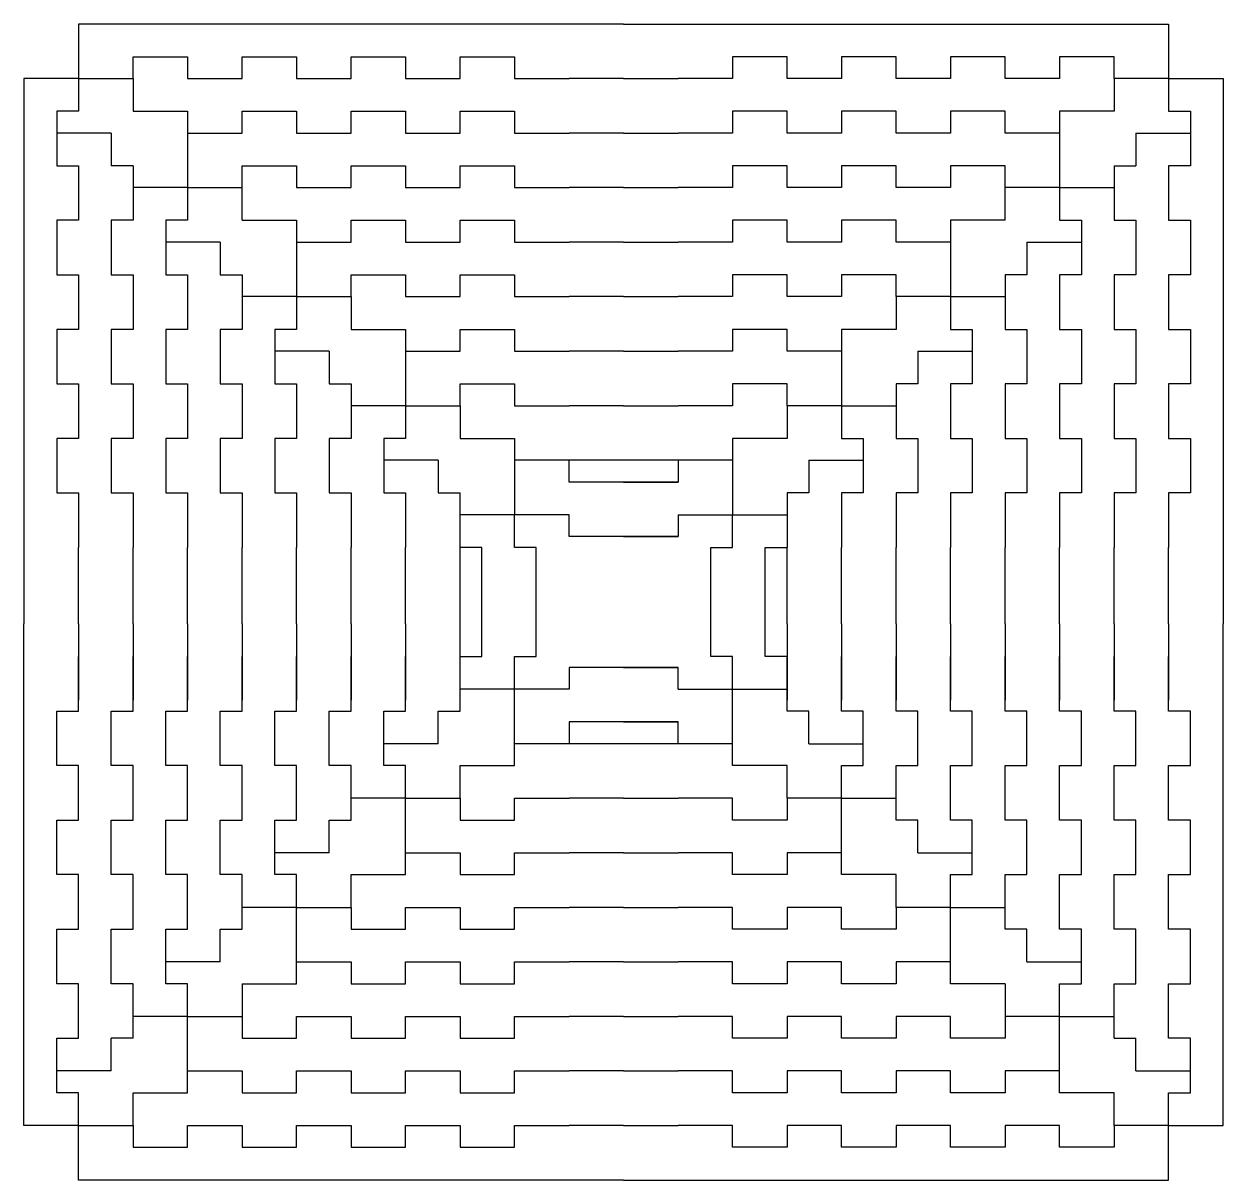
# Model space of a CAD drawing. Header units: millimetres. Extents: x -638 to 403, y -928 to 233.
# Drawn here: x -638.1 to -418.1, y -927.9 to -715.9 of the extents above; entities that cross this region are included whole.
import ezdxf

# ---------------------------------------------------------------- set-up
doc = ezdxf.new("R2010")
doc.units = ezdxf.units.MM

msp = doc.modelspace()

# ---------------------------------------------------------------- linework, layer by layer
for p, q in [((-628.06, -715.94), (-628.06, -725.94)), ((-528.06, -715.94), (-628.06, -715.94)), ((-528.06, -715.94), (-428.06, -715.94)), ((-428.06, -715.94), (-428.06, -725.94)), ((-618.06, -725.94), (-618.06, -721.94)), ((-608.06, -721.94), (-608.06, -725.94)), ((-598.06, -725.94), (-598.06, -721.94)), ((-588.06, -721.94), (-588.06, -725.94)), ((-578.06, -725.94), (-578.06, -721.94)), ((-568.06, -721.94), (-568.06, -725.94)), ((-558.06, -725.94), (-558.06, -721.94)), ((-548.06, -721.94), (-548.06, -725.94)), ((-508.06, -721.94), (-508.06, -725.94)), ((-498.06, -725.94), (-498.06, -721.94)), ((-488.06, -721.94), (-488.06, -725.94)), ((-478.06, -725.94), (-478.06, -721.94)), ((-468.06, -721.94), (-468.06, -725.94)), ((-458.06, -725.94), (-458.06, -721.94)), ((-448.06, -721.94), (-448.06, -725.94)), ((-438.06, -725.94), (-438.06, -721.94)), ((-628.06, -725.94), (-618.06, -725.94)), ((-618.06, -725.94), (-618.06, -731.94)), ((-608.06, -725.94), (-598.06, -725.94)), ((-588.06, -725.94), (-578.06, -725.94)), ((-568.06, -725.94), (-558.06, -725.94)), ((-548.06, -725.94), (-538.06, -725.94)), ((-528.06, -725.94), (-538.06, -725.94)), ((-528.06, -725.94), (-518.06, -725.94)), ((-508.06, -725.94), (-518.06, -725.94)), ((-488.06, -725.94), (-498.06, -725.94)), ((-468.06, -725.94), (-478.06, -725.94)), ((-448.06, -725.94), (-458.06, -725.94)), ((-438.06, -725.94), (-438.06, -731.94)), ((-428.06, -725.94), (-438.06, -725.94)), ((-608.06, -731.94), (-608.06, -735.94)), ((-598.06, -735.94), (-598.06, -731.94)), ((-588.06, -731.94), (-588.06, -735.94)), ((-578.06, -735.94), (-578.06, -731.94)), ((-568.06, -731.94), (-568.06, -735.94)), ((-558.06, -735.94), (-558.06, -731.94)), ((-548.06, -731.94), (-548.06, -735.94)), ((-508.06, -731.94), (-508.06, -735.94)), ((-498.06, -735.94), (-498.06, -731.94)), ((-488.06, -731.94), (-488.06, -735.94)), ((-478.06, -735.94), (-478.06, -731.94)), ((-468.06, -731.94), (-468.06, -735.94)), ((-458.06, -735.94), (-458.06, -731.94)), ((-448.06, -731.94), (-448.06, -735.94)), ((-608.06, -735.94), (-598.06, -735.94)), ((-608.06, -735.94), (-608.06, -745.94)), ((-588.06, -735.94), (-578.06, -735.94)), ((-568.06, -735.94), (-558.06, -735.94)), ((-548.06, -735.94), (-538.06, -735.94)), ((-528.06, -735.94), (-538.06, -735.94)), ((-528.06, -735.94), (-518.06, -735.94)), ((-508.06, -735.94), (-518.06, -735.94)), ((-488.06, -735.94), (-498.06, -735.94)), ((-468.06, -735.94), (-478.06, -735.94)), ((-448.06, -735.94), (-458.06, -735.94)), ((-448.06, -735.94), (-448.06, -745.94)), ((-598.06, -751.94), (-598.06, -741.94)), ((-588.06, -741.94), (-588.06, -745.94)), ((-578.06, -745.94), (-578.06, -741.94)), ((-568.06, -741.94), (-568.06, -745.94)), ((-558.06, -745.94), (-558.06, -741.94)), ((-548.06, -741.94), (-548.06, -745.94)), ((-508.06, -741.94), (-508.06, -745.94)), ((-498.06, -745.94), (-498.06, -741.94)), ((-488.06, -741.94), (-488.06, -745.94)), ((-478.06, -745.94), (-478.06, -741.94)), ((-468.06, -741.94), (-468.06, -745.94)), ((-458.06, -751.94), (-458.06, -741.94)), ((-608.06, -745.94), (-598.06, -745.94)), ((-588.06, -745.94), (-578.06, -745.94)), ((-568.06, -745.94), (-558.06, -745.94)), ((-548.06, -745.94), (-538.06, -745.94)), ((-528.06, -745.94), (-538.06, -745.94)), ((-528.06, -745.94), (-518.06, -745.94)), ((-508.06, -745.94), (-518.06, -745.94)), ((-488.06, -745.94), (-498.06, -745.94)), ((-468.06, -745.94), (-478.06, -745.94)), ((-448.06, -745.94), (-458.06, -745.94)), ((-588.06, -751.94), (-588.06, -755.94)), ((-578.06, -755.94), (-578.06, -751.94)), ((-568.06, -751.94), (-568.06, -755.94)), ((-558.06, -755.94), (-558.06, -751.94)), ((-548.06, -751.94), (-548.06, -755.94)), ((-508.06, -751.94), (-508.06, -755.94)), ((-498.06, -755.94), (-498.06, -751.94)), ((-488.06, -751.94), (-488.06, -755.94)), ((-478.06, -755.94), (-478.06, -751.94)), ((-468.06, -751.94), (-468.06, -755.94)), ((-588.06, -755.94), (-588.06, -765.94)), ((-588.06, -755.94), (-578.06, -755.94)), ((-568.06, -755.94), (-558.06, -755.94)), ((-548.06, -755.94), (-538.06, -755.94)), ((-528.06, -755.94), (-538.06, -755.94)), ((-528.06, -755.94), (-518.06, -755.94)), ((-508.06, -755.94), (-518.06, -755.94)), ((-488.06, -755.94), (-498.06, -755.94)), ((-468.06, -755.94), (-478.06, -755.94)), ((-468.06, -755.94), (-468.06, -765.94)), ((-588.06, -761.94), (-588.06, -765.94)), ((-578.06, -765.94), (-578.06, -761.94)), ((-568.06, -761.94), (-568.06, -765.94)), ((-558.06, -765.94), (-558.06, -761.94)), ((-548.06, -761.94), (-548.06, -765.94)), ((-508.06, -761.94), (-508.06, -765.94)), ((-498.06, -765.94), (-498.06, -761.94)), ((-488.06, -761.94), (-488.06, -765.94)), ((-478.06, -765.94), (-478.06, -761.94)), ((-468.06, -761.94), (-468.06, -765.94)), ((-588.06, -765.94), (-578.06, -765.94)), ((-578.06, -765.94), (-578.06, -771.94)), ((-568.06, -765.94), (-558.06, -765.94)), ((-548.06, -765.94), (-538.06, -765.94)), ((-528.06, -765.94), (-538.06, -765.94)), ((-528.06, -765.94), (-518.06, -765.94)), ((-508.06, -765.94), (-518.06, -765.94)), ((-488.06, -765.94), (-498.06, -765.94)), ((-478.06, -765.94), (-478.06, -771.94)), ((-468.06, -765.94), (-478.06, -765.94)), ((-568.06, -771.94), (-568.06, -775.94)), ((-558.06, -775.94), (-558.06, -771.94)), ((-548.06, -771.94), (-548.06, -775.94)), ((-508.06, -771.94), (-508.06, -775.94)), ((-498.06, -775.94), (-498.06, -771.94)), ((-488.06, -771.94), (-488.06, -775.94)), ((-568.06, -775.94), (-568.06, -785.94)), ((-568.06, -775.94), (-558.06, -775.94)), ((-548.06, -775.94), (-538.06, -775.94)), ((-528.06, -775.94), (-538.06, -775.94)), ((-528.06, -775.94), (-518.06, -775.94)), ((-508.06, -775.94), (-518.06, -775.94)), ((-488.06, -775.94), (-498.06, -775.94)), ((-488.06, -775.94), (-488.06, -785.94)), ((-568.06, -781.94), (-568.06, -785.94)), ((-558.06, -785.94), (-558.06, -781.94)), ((-548.06, -781.94), (-548.06, -785.94)), ((-508.06, -781.94), (-508.06, -785.94)), ((-498.06, -785.94), (-498.06, -781.94)), ((-488.06, -781.94), (-488.06, -785.94)), ((-568.06, -785.94), (-558.06, -785.94)), ((-558.06, -785.94), (-558.06, -791.94)), ((-548.06, -785.94), (-538.06, -785.94)), ((-528.06, -785.94), (-538.06, -785.94)), ((-528.06, -785.94), (-518.06, -785.94)), ((-508.06, -785.94), (-518.06, -785.94)), ((-498.06, -785.94), (-498.06, -791.94)), ((-488.06, -785.94), (-498.06, -785.94)), ((-548.06, -791.94), (-548.06, -795.94)), ((-508.06, -791.94), (-508.06, -795.94)), ((-548.06, -795.94), (-548.06, -805.94)), ((-508.06, -795.94), (-548.06, -795.94)), ((-508.06, -795.94), (-518.06, -795.94)), ((-508.06, -795.94), (-508.06, -805.94)), ((-528.06, -799.94), (-538.06, -799.94)), ((-528.06, -799.94), (-538.06, -799.94)), ((-528.06, -799.94), (-518.06, -799.94)), ((-528.06, -799.94), (-518.06, -799.94)), ((-538.06, -805.94), (-548.06, -805.94)), ((-518.06, -805.94), (-508.06, -805.94)), ((-528.06, -809.94), (-538.06, -809.94)), ((-528.06, -809.94), (-538.06, -809.94)), ((-528.06, -809.94), (-518.06, -809.94)), ((-528.06, -809.94), (-518.06, -809.94)), ((-528.06, -833.94), (-538.06, -833.94)), ((-528.06, -833.94), (-538.06, -833.94)), ((-528.06, -833.94), (-518.06, -833.94)), ((-528.06, -833.94), (-518.06, -833.94)), ((-538.06, -837.94), (-548.06, -837.94)), ((-548.06, -847.94), (-548.06, -837.94)), ((-518.06, -837.94), (-508.06, -837.94)), ((-508.06, -847.94), (-508.06, -837.94)), ((-528.06, -843.94), (-538.06, -843.94)), ((-528.06, -843.94), (-538.06, -843.94)), ((-528.06, -843.94), (-518.06, -843.94)), ((-528.06, -843.94), (-518.06, -843.94)), ((-548.06, -851.94), (-548.06, -847.94)), ((-508.06, -847.94), (-548.06, -847.94)), ((-508.06, -847.94), (-518.06, -847.94)), ((-508.06, -851.94), (-508.06, -847.94)), ((-558.06, -857.94), (-558.06, -851.94)), ((-498.06, -857.94), (-498.06, -851.94)), ((-568.06, -867.94), (-568.06, -857.94)), ((-568.06, -861.94), (-568.06, -857.94)), ((-568.06, -857.94), (-558.06, -857.94)), ((-558.06, -857.94), (-558.06, -861.94)), ((-548.06, -861.94), (-548.06, -857.94)), ((-548.06, -857.94), (-538.06, -857.94)), ((-528.06, -857.94), (-538.06, -857.94)), ((-528.06, -857.94), (-518.06, -857.94)), ((-508.06, -857.94), (-518.06, -857.94)), ((-508.06, -861.94), (-508.06, -857.94)), ((-498.06, -857.94), (-498.06, -861.94)), ((-488.06, -857.94), (-498.06, -857.94)), ((-488.06, -867.94), (-488.06, -857.94)), ((-488.06, -861.94), (-488.06, -857.94)), ((-568.06, -871.94), (-568.06, -867.94)), ((-568.06, -867.94), (-558.06, -867.94)), ((-558.06, -867.94), (-558.06, -871.94)), ((-548.06, -871.94), (-548.06, -867.94)), ((-548.06, -867.94), (-538.06, -867.94)), ((-528.06, -867.94), (-538.06, -867.94)), ((-528.06, -867.94), (-518.06, -867.94)), ((-508.06, -867.94), (-518.06, -867.94)), ((-508.06, -871.94), (-508.06, -867.94)), ((-498.06, -867.94), (-498.06, -871.94)), ((-488.06, -867.94), (-498.06, -867.94)), ((-488.06, -871.94), (-488.06, -867.94)), ((-578.06, -877.94), (-578.06, -871.94)), ((-478.06, -877.94), (-478.06, -871.94)), ((-588.06, -887.94), (-588.06, -877.94)), ((-588.06, -881.94), (-588.06, -877.94)), ((-588.06, -877.94), (-578.06, -877.94)), ((-578.06, -877.94), (-578.06, -881.94)), ((-568.06, -881.94), (-568.06, -877.94)), ((-568.06, -877.94), (-558.06, -877.94)), ((-558.06, -877.94), (-558.06, -881.94)), ((-548.06, -881.94), (-548.06, -877.94)), ((-548.06, -877.94), (-538.06, -877.94)), ((-528.06, -877.94), (-538.06, -877.94)), ((-528.06, -877.94), (-518.06, -877.94)), ((-508.06, -877.94), (-518.06, -877.94)), ((-508.06, -881.94), (-508.06, -877.94)), ((-498.06, -877.94), (-498.06, -881.94)), ((-488.06, -877.94), (-498.06, -877.94)), ((-488.06, -881.94), (-488.06, -877.94)), ((-478.06, -877.94), (-478.06, -881.94)), ((-468.06, -877.94), (-478.06, -877.94)), ((-468.06, -887.94), (-468.06, -877.94)), ((-468.06, -881.94), (-468.06, -877.94)), ((-588.06, -891.94), (-588.06, -887.94)), ((-588.06, -887.94), (-578.06, -887.94)), ((-578.06, -887.94), (-578.06, -891.94)), ((-568.06, -891.94), (-568.06, -887.94)), ((-568.06, -887.94), (-558.06, -887.94)), ((-558.06, -887.94), (-558.06, -891.94)), ((-548.06, -891.94), (-548.06, -887.94)), ((-548.06, -887.94), (-538.06, -887.94)), ((-528.06, -887.94), (-538.06, -887.94)), ((-528.06, -887.94), (-518.06, -887.94)), ((-508.06, -887.94), (-518.06, -887.94)), ((-508.06, -891.94), (-508.06, -887.94)), ((-498.06, -887.94), (-498.06, -891.94)), ((-488.06, -887.94), (-498.06, -887.94)), ((-488.06, -891.94), (-488.06, -887.94)), ((-478.06, -887.94), (-478.06, -891.94)), ((-468.06, -887.94), (-478.06, -887.94)), ((-468.06, -891.94), (-468.06, -887.94)), ((-598.06, -891.94), (-598.06, -901.94)), ((-458.06, -891.94), (-458.06, -901.94)), ((-608.06, -907.94), (-608.06, -897.94)), ((-608.06, -897.94), (-598.06, -897.94)), ((-588.06, -901.94), (-588.06, -897.94)), ((-588.06, -897.94), (-578.06, -897.94)), ((-578.06, -897.94), (-578.06, -901.94)), ((-568.06, -901.94), (-568.06, -897.94)), ((-568.06, -897.94), (-558.06, -897.94)), ((-558.06, -897.94), (-558.06, -901.94)), ((-548.06, -901.94), (-548.06, -897.94)), ((-548.06, -897.94), (-538.06, -897.94)), ((-528.06, -897.94), (-538.06, -897.94)), ((-528.06, -897.94), (-518.06, -897.94)), ((-508.06, -897.94), (-518.06, -897.94)), ((-508.06, -901.94), (-508.06, -897.94)), ((-498.06, -897.94), (-498.06, -901.94)), ((-488.06, -897.94), (-498.06, -897.94)), ((-488.06, -901.94), (-488.06, -897.94)), ((-478.06, -897.94), (-478.06, -901.94)), ((-468.06, -897.94), (-478.06, -897.94)), ((-468.06, -901.94), (-468.06, -897.94)), ((-448.06, -897.94), (-458.06, -897.94)), ((-448.06, -907.94), (-448.06, -897.94)), ((-608.06, -907.94), (-598.06, -907.94)), ((-608.06, -911.94), (-608.06, -907.94)), ((-598.06, -907.94), (-598.06, -911.94)), ((-588.06, -907.94), (-578.06, -907.94)), ((-588.06, -911.94), (-588.06, -907.94)), ((-578.06, -907.94), (-578.06, -911.94)), ((-568.06, -907.94), (-558.06, -907.94)), ((-568.06, -911.94), (-568.06, -907.94)), ((-558.06, -907.94), (-558.06, -911.94)), ((-548.06, -907.94), (-538.06, -907.94)), ((-548.06, -911.94), (-548.06, -907.94)), ((-528.06, -907.94), (-538.06, -907.94)), ((-528.06, -907.94), (-518.06, -907.94)), ((-508.06, -907.94), (-518.06, -907.94)), ((-508.06, -911.94), (-508.06, -907.94)), ((-488.06, -907.94), (-498.06, -907.94)), ((-498.06, -907.94), (-498.06, -911.94)), ((-488.06, -911.94), (-488.06, -907.94)), ((-468.06, -907.94), (-478.06, -907.94)), ((-478.06, -907.94), (-478.06, -911.94)), ((-468.06, -911.94), (-468.06, -907.94)), ((-448.06, -907.94), (-458.06, -907.94)), ((-458.06, -907.94), (-458.06, -911.94)), ((-448.06, -911.94), (-448.06, -907.94)), ((-618.06, -917.94), (-618.06, -911.94)), ((-438.06, -917.94), (-438.06, -911.94)), ((-628.06, -927.94), (-628.06, -917.94)), ((-628.06, -917.94), (-618.06, -917.94)), ((-618.06, -917.94), (-618.06, -921.94)), ((-608.06, -917.94), (-598.06, -917.94)), ((-608.06, -921.94), (-608.06, -917.94)), ((-598.06, -917.94), (-598.06, -921.94)), ((-588.06, -917.94), (-578.06, -917.94)), ((-588.06, -921.94), (-588.06, -917.94)), ((-578.06, -917.94), (-578.06, -921.94)), ((-568.06, -917.94), (-558.06, -917.94)), ((-568.06, -921.94), (-568.06, -917.94)), ((-558.06, -917.94), (-558.06, -921.94)), ((-548.06, -917.94), (-538.06, -917.94)), ((-548.06, -921.94), (-548.06, -917.94)), ((-528.06, -917.94), (-538.06, -917.94)), ((-528.06, -917.94), (-518.06, -917.94)), ((-508.06, -917.94), (-518.06, -917.94)), ((-508.06, -921.94), (-508.06, -917.94)), ((-488.06, -917.94), (-498.06, -917.94)), ((-498.06, -917.94), (-498.06, -921.94)), ((-488.06, -921.94), (-488.06, -917.94)), ((-468.06, -917.94), (-478.06, -917.94)), ((-478.06, -917.94), (-478.06, -921.94)), ((-468.06, -921.94), (-468.06, -917.94)), ((-448.06, -917.94), (-458.06, -917.94)), ((-458.06, -917.94), (-458.06, -921.94)), ((-448.06, -921.94), (-448.06, -917.94)), ((-428.06, -917.94), (-438.06, -917.94)), ((-438.06, -917.94), (-438.06, -921.94)), ((-428.06, -927.94), (-428.06, -917.94)), ((-528.06, -927.94), (-628.06, -927.94)), ((-528.06, -927.94), (-428.06, -927.94))]:
    msp.add_line(p, q)
at = {"color": 3}
for p, q in [((-628.06, -725.94), (-638.06, -725.94)), ((-638.06, -725.94), (-638.06, -825.94)), ((-628.06, -725.94), (-628.06, -731.94)), ((-428.06, -725.94), (-418.06, -725.94)), ((-428.06, -725.94), (-428.06, -731.94)), ((-418.06, -725.94), (-418.06, -825.94)), ((-628.06, -731.94), (-632.06, -731.94)), ((-428.06, -731.94), (-424.06, -731.94)), ((-622.06, -735.94), (-632.06, -735.94)), ((-622.06, -735.94), (-622.06, -741.94)), ((-434.06, -735.94), (-424.06, -735.94)), ((-434.06, -735.94), (-434.06, -741.94)), ((-632.06, -741.94), (-628.06, -741.94)), ((-628.06, -741.94), (-628.06, -751.94)), ((-618.06, -741.94), (-622.06, -741.94)), ((-438.06, -741.94), (-434.06, -741.94)), ((-428.06, -741.94), (-428.06, -751.94)), ((-424.06, -741.94), (-428.06, -741.94)), ((-608.06, -745.94), (-618.06, -745.94)), ((-448.06, -745.94), (-438.06, -745.94)), ((-628.06, -751.94), (-632.06, -751.94)), ((-618.06, -751.94), (-622.06, -751.94)), ((-608.06, -751.94), (-612.06, -751.94)), ((-448.06, -751.94), (-444.06, -751.94)), ((-438.06, -751.94), (-434.06, -751.94)), ((-428.06, -751.94), (-424.06, -751.94)), ((-602.06, -755.94), (-612.06, -755.94)), ((-454.06, -755.94), (-444.06, -755.94)), ((-632.06, -761.94), (-628.06, -761.94)), ((-628.06, -761.94), (-628.06, -771.94)), ((-622.06, -761.94), (-618.06, -761.94)), ((-612.06, -761.94), (-608.06, -761.94)), ((-602.06, -761.94), (-598.06, -761.94)), ((-454.06, -761.94), (-458.06, -761.94)), ((-444.06, -761.94), (-448.06, -761.94)), ((-434.06, -761.94), (-438.06, -761.94)), ((-428.06, -761.94), (-428.06, -771.94)), ((-424.06, -761.94), (-428.06, -761.94)), ((-588.06, -765.94), (-598.06, -765.94)), ((-468.06, -765.94), (-458.06, -765.94)), ((-628.06, -771.94), (-632.06, -771.94)), ((-618.06, -771.94), (-622.06, -771.94)), ((-608.06, -771.94), (-612.06, -771.94)), ((-598.06, -771.94), (-602.06, -771.94)), ((-588.06, -771.94), (-592.06, -771.94)), ((-468.06, -771.94), (-464.06, -771.94)), ((-458.06, -771.94), (-454.06, -771.94)), ((-448.06, -771.94), (-444.06, -771.94)), ((-438.06, -771.94), (-434.06, -771.94)), ((-428.06, -771.94), (-424.06, -771.94)), ((-582.06, -775.94), (-592.06, -775.94)), ((-474.06, -775.94), (-464.06, -775.94)), ((-632.06, -781.94), (-628.06, -781.94)), ((-628.06, -781.94), (-628.06, -791.94)), ((-622.06, -781.94), (-618.06, -781.94)), ((-612.06, -781.94), (-608.06, -781.94)), ((-602.06, -781.94), (-598.06, -781.94)), ((-592.06, -781.94), (-588.06, -781.94)), ((-582.06, -781.94), (-578.06, -781.94)), ((-474.06, -781.94), (-478.06, -781.94)), ((-464.06, -781.94), (-468.06, -781.94)), ((-454.06, -781.94), (-458.06, -781.94)), ((-444.06, -781.94), (-448.06, -781.94)), ((-434.06, -781.94), (-438.06, -781.94)), ((-428.06, -781.94), (-428.06, -791.94)), ((-424.06, -781.94), (-428.06, -781.94)), ((-568.06, -785.94), (-578.06, -785.94)), ((-488.06, -785.94), (-478.06, -785.94)), ((-628.06, -791.94), (-632.06, -791.94)), ((-618.06, -791.94), (-622.06, -791.94)), ((-608.06, -791.94), (-612.06, -791.94)), ((-598.06, -791.94), (-602.06, -791.94)), ((-588.06, -791.94), (-592.06, -791.94)), ((-578.06, -791.94), (-582.06, -791.94)), ((-568.06, -791.94), (-572.06, -791.94)), ((-488.06, -791.94), (-484.06, -791.94)), ((-478.06, -791.94), (-474.06, -791.94)), ((-468.06, -791.94), (-464.06, -791.94)), ((-458.06, -791.94), (-454.06, -791.94)), ((-448.06, -791.94), (-444.06, -791.94)), ((-438.06, -791.94), (-434.06, -791.94)), ((-428.06, -791.94), (-424.06, -791.94)), ((-562.06, -795.94), (-572.06, -795.94)), ((-494.06, -795.94), (-484.06, -795.94)), ((-632.06, -801.94), (-628.06, -801.94)), ((-628.06, -801.94), (-628.06, -811.94)), ((-622.06, -801.94), (-618.06, -801.94)), ((-612.06, -801.94), (-608.06, -801.94)), ((-602.06, -801.94), (-598.06, -801.94)), ((-592.06, -801.94), (-588.06, -801.94)), ((-582.06, -801.94), (-578.06, -801.94)), ((-572.06, -801.94), (-568.06, -801.94)), ((-562.06, -801.94), (-558.06, -801.94)), ((-494.06, -801.94), (-498.06, -801.94)), ((-484.06, -801.94), (-488.06, -801.94)), ((-474.06, -801.94), (-478.06, -801.94)), ((-464.06, -801.94), (-468.06, -801.94)), ((-454.06, -801.94), (-458.06, -801.94)), ((-444.06, -801.94), (-448.06, -801.94)), ((-434.06, -801.94), (-438.06, -801.94)), ((-428.06, -801.94), (-428.06, -811.94)), ((-424.06, -801.94), (-428.06, -801.94)), ((-548.06, -805.94), (-558.06, -805.94)), ((-548.06, -811.94), (-548.06, -805.94)), ((-508.06, -811.94), (-508.06, -805.94)), ((-508.06, -805.94), (-498.06, -805.94)), ((-628.06, -825.94), (-628.06, -811.94)), ((-544.06, -811.94), (-548.06, -811.94)), ((-544.06, -831.94), (-544.06, -811.94)), ((-512.06, -831.94), (-512.06, -811.94)), ((-512.06, -811.94), (-508.06, -811.94)), ((-428.06, -825.94), (-428.06, -811.94)), ((-638.06, -917.94), (-638.06, -825.94)), ((-628.06, -825.94), (-628.06, -839.94)), ((-428.06, -825.94), (-428.06, -839.94)), ((-418.06, -917.94), (-418.06, -825.94)), ((-628.06, -841.94), (-628.06, -831.94)), ((-548.06, -837.94), (-548.06, -831.94)), ((-548.06, -831.94), (-544.06, -831.94)), ((-508.06, -831.94), (-512.06, -831.94)), ((-508.06, -837.94), (-508.06, -831.94)), ((-428.06, -841.94), (-428.06, -831.94)), ((-548.06, -837.94), (-558.06, -837.94)), ((-508.06, -837.94), (-498.06, -837.94)), ((-632.06, -841.94), (-628.06, -841.94)), ((-622.06, -841.94), (-618.06, -841.94)), ((-612.06, -841.94), (-608.06, -841.94)), ((-602.06, -841.94), (-598.06, -841.94)), ((-592.06, -841.94), (-588.06, -841.94)), ((-582.06, -841.94), (-578.06, -841.94)), ((-572.06, -841.94), (-568.06, -841.94)), ((-562.06, -841.94), (-558.06, -841.94)), ((-494.06, -841.94), (-498.06, -841.94)), ((-484.06, -841.94), (-488.06, -841.94)), ((-474.06, -841.94), (-478.06, -841.94)), ((-464.06, -841.94), (-468.06, -841.94)), ((-454.06, -841.94), (-458.06, -841.94)), ((-444.06, -841.94), (-448.06, -841.94)), ((-434.06, -841.94), (-438.06, -841.94)), ((-424.06, -841.94), (-428.06, -841.94)), ((-562.06, -847.94), (-572.06, -847.94)), ((-494.06, -847.94), (-484.06, -847.94)), ((-628.06, -851.94), (-632.06, -851.94)), ((-628.06, -861.94), (-628.06, -851.94)), ((-618.06, -851.94), (-622.06, -851.94)), ((-608.06, -851.94), (-612.06, -851.94)), ((-598.06, -851.94), (-602.06, -851.94)), ((-588.06, -851.94), (-592.06, -851.94)), ((-578.06, -851.94), (-582.06, -851.94)), ((-568.06, -851.94), (-572.06, -851.94)), ((-488.06, -851.94), (-484.06, -851.94)), ((-478.06, -851.94), (-474.06, -851.94)), ((-468.06, -851.94), (-464.06, -851.94)), ((-458.06, -851.94), (-454.06, -851.94)), ((-448.06, -851.94), (-444.06, -851.94)), ((-438.06, -851.94), (-434.06, -851.94)), ((-428.06, -861.94), (-428.06, -851.94)), ((-428.06, -851.94), (-424.06, -851.94)), ((-568.06, -857.94), (-578.06, -857.94)), ((-488.06, -857.94), (-478.06, -857.94)), ((-632.06, -861.94), (-628.06, -861.94)), ((-622.06, -861.94), (-618.06, -861.94)), ((-612.06, -861.94), (-608.06, -861.94)), ((-602.06, -861.94), (-598.06, -861.94)), ((-592.06, -861.94), (-588.06, -861.94)), ((-582.06, -861.94), (-578.06, -861.94)), ((-474.06, -861.94), (-478.06, -861.94)), ((-464.06, -861.94), (-468.06, -861.94)), ((-454.06, -861.94), (-458.06, -861.94)), ((-444.06, -861.94), (-448.06, -861.94)), ((-434.06, -861.94), (-438.06, -861.94)), ((-424.06, -861.94), (-428.06, -861.94)), ((-582.06, -867.94), (-592.06, -867.94)), ((-474.06, -867.94), (-464.06, -867.94)), ((-628.06, -871.94), (-632.06, -871.94)), ((-628.06, -881.94), (-628.06, -871.94)), ((-618.06, -871.94), (-622.06, -871.94)), ((-608.06, -871.94), (-612.06, -871.94)), ((-598.06, -871.94), (-602.06, -871.94)), ((-588.06, -871.94), (-592.06, -871.94)), ((-468.06, -871.94), (-464.06, -871.94)), ((-458.06, -871.94), (-454.06, -871.94)), ((-448.06, -871.94), (-444.06, -871.94)), ((-438.06, -871.94), (-434.06, -871.94)), ((-428.06, -881.94), (-428.06, -871.94)), ((-428.06, -871.94), (-424.06, -871.94)), ((-588.06, -877.94), (-598.06, -877.94)), ((-468.06, -877.94), (-458.06, -877.94)), ((-632.06, -881.94), (-628.06, -881.94)), ((-622.06, -881.94), (-618.06, -881.94)), ((-612.06, -881.94), (-608.06, -881.94)), ((-602.06, -881.94), (-598.06, -881.94)), ((-454.06, -881.94), (-458.06, -881.94)), ((-444.06, -881.94), (-448.06, -881.94)), ((-434.06, -881.94), (-438.06, -881.94)), ((-424.06, -881.94), (-428.06, -881.94)), ((-602.06, -887.94), (-612.06, -887.94)), ((-454.06, -887.94), (-444.06, -887.94)), ((-628.06, -891.94), (-632.06, -891.94)), ((-628.06, -901.94), (-628.06, -891.94)), ((-618.06, -891.94), (-622.06, -891.94)), ((-608.06, -891.94), (-612.06, -891.94)), ((-448.06, -891.94), (-444.06, -891.94)), ((-438.06, -891.94), (-434.06, -891.94)), ((-428.06, -901.94), (-428.06, -891.94)), ((-428.06, -891.94), (-424.06, -891.94)), ((-608.06, -897.94), (-618.06, -897.94)), ((-448.06, -897.94), (-438.06, -897.94)), ((-632.06, -901.94), (-628.06, -901.94)), ((-618.06, -901.94), (-622.06, -901.94)), ((-622.06, -907.94), (-622.06, -901.94)), ((-438.06, -901.94), (-434.06, -901.94)), ((-434.06, -907.94), (-434.06, -901.94)), ((-424.06, -901.94), (-428.06, -901.94)), ((-622.06, -907.94), (-632.06, -907.94)), ((-434.06, -907.94), (-424.06, -907.94)), ((-628.06, -911.94), (-632.06, -911.94)), ((-628.06, -917.94), (-628.06, -911.94)), ((-428.06, -917.94), (-428.06, -911.94)), ((-428.06, -911.94), (-424.06, -911.94)), ((-628.06, -917.94), (-638.06, -917.94)), ((-428.06, -917.94), (-418.06, -917.94))]:
    msp.add_line(p, q, dxfattribs=at)
for points in [[(-618.06, -721.94), (-608.06, -721.94)], [(-598.06, -721.94), (-588.06, -721.94)], [(-578.06, -721.94), (-568.06, -721.94)], [(-558.06, -721.94), (-548.06, -721.94)], [(-498.06, -721.94), (-508.06, -721.94)], [(-478.06, -721.94), (-488.06, -721.94)], [(-458.06, -721.94), (-468.06, -721.94)], [(-438.06, -721.94), (-448.06, -721.94)], [(-618.06, -731.94), (-608.06, -731.94)], [(-598.06, -731.94), (-588.06, -731.94)], [(-578.06, -731.94), (-568.06, -731.94)], [(-558.06, -731.94), (-548.06, -731.94)], [(-498.06, -731.94), (-508.06, -731.94)], [(-478.06, -731.94), (-488.06, -731.94)], [(-458.06, -731.94), (-468.06, -731.94)], [(-438.06, -731.94), (-448.06, -731.94)], [(-598.06, -741.94), (-588.06, -741.94)], [(-578.06, -741.94), (-568.06, -741.94)], [(-558.06, -741.94), (-548.06, -741.94)], [(-498.06, -741.94), (-508.06, -741.94)], [(-478.06, -741.94), (-488.06, -741.94)], [(-458.06, -741.94), (-468.06, -741.94)], [(-598.06, -751.94), (-588.06, -751.94)], [(-578.06, -751.94), (-568.06, -751.94)], [(-558.06, -751.94), (-548.06, -751.94)], [(-498.06, -751.94), (-508.06, -751.94)], [(-478.06, -751.94), (-488.06, -751.94)], [(-458.06, -751.94), (-468.06, -751.94)], [(-578.06, -761.94), (-568.06, -761.94)], [(-558.06, -761.94), (-548.06, -761.94)], [(-498.06, -761.94), (-508.06, -761.94)], [(-478.06, -761.94), (-488.06, -761.94)], [(-578.06, -771.94), (-568.06, -771.94)], [(-558.06, -771.94), (-548.06, -771.94)], [(-498.06, -771.94), (-508.06, -771.94)], [(-478.06, -771.94), (-488.06, -771.94)], [(-558.06, -781.94), (-548.06, -781.94)], [(-498.06, -781.94), (-508.06, -781.94)], [(-558.06, -791.94), (-548.06, -791.94)], [(-498.06, -791.94), (-508.06, -791.94)], [(-558.06, -851.94), (-548.06, -851.94)], [(-498.06, -851.94), (-508.06, -851.94)], [(-558.06, -861.94), (-548.06, -861.94)], [(-498.06, -861.94), (-508.06, -861.94)], [(-578.06, -871.94), (-568.06, -871.94)], [(-558.06, -871.94), (-548.06, -871.94)], [(-498.06, -871.94), (-508.06, -871.94)], [(-478.06, -871.94), (-488.06, -871.94)], [(-578.06, -881.94), (-568.06, -881.94)], [(-558.06, -881.94), (-548.06, -881.94)], [(-498.06, -881.94), (-508.06, -881.94)], [(-478.06, -881.94), (-488.06, -881.94)], [(-598.06, -891.94), (-588.06, -891.94)], [(-578.06, -891.94), (-568.06, -891.94)], [(-558.06, -891.94), (-548.06, -891.94)], [(-498.06, -891.94), (-508.06, -891.94)], [(-478.06, -891.94), (-488.06, -891.94)], [(-458.06, -891.94), (-468.06, -891.94)], [(-598.06, -901.94), (-588.06, -901.94)], [(-578.06, -901.94), (-568.06, -901.94)], [(-558.06, -901.94), (-548.06, -901.94)], [(-498.06, -901.94), (-508.06, -901.94)], [(-478.06, -901.94), (-488.06, -901.94)], [(-458.06, -901.94), (-468.06, -901.94)], [(-618.06, -911.94), (-608.06, -911.94)], [(-598.06, -911.94), (-588.06, -911.94)], [(-578.06, -911.94), (-568.06, -911.94)], [(-558.06, -911.94), (-548.06, -911.94)], [(-498.06, -911.94), (-508.06, -911.94)], [(-478.06, -911.94), (-488.06, -911.94)], [(-458.06, -911.94), (-468.06, -911.94)], [(-438.06, -911.94), (-448.06, -911.94)], [(-618.06, -921.94), (-608.06, -921.94)], [(-598.06, -921.94), (-588.06, -921.94)], [(-578.06, -921.94), (-568.06, -921.94)], [(-558.06, -921.94), (-548.06, -921.94)], [(-498.06, -921.94), (-508.06, -921.94)], [(-478.06, -921.94), (-488.06, -921.94)], [(-458.06, -921.94), (-468.06, -921.94)], [(-438.06, -921.94), (-448.06, -921.94)]]:
    msp.add_lwpolyline(points)
for points in [[(-632.06, -731.94), (-632.06, -741.94)], [(-424.06, -731.94), (-424.06, -741.94)], [(-618.06, -741.94), (-618.06, -751.94)], [(-438.06, -741.94), (-438.06, -751.94)], [(-608.06, -745.94), (-608.06, -751.94)], [(-448.06, -745.94), (-448.06, -751.94)], [(-632.06, -751.94), (-632.06, -761.94)], [(-622.06, -751.94), (-622.06, -761.94)], [(-612.06, -751.94), (-612.06, -761.94)], [(-444.06, -751.94), (-444.06, -761.94)], [(-434.06, -751.94), (-434.06, -761.94)], [(-424.06, -751.94), (-424.06, -761.94)], [(-602.06, -755.94), (-602.06, -761.94)], [(-454.06, -755.94), (-454.06, -761.94)], [(-618.06, -761.94), (-618.06, -771.94)], [(-608.06, -761.94), (-608.06, -771.94)], [(-598.06, -761.94), (-598.06, -771.94)], [(-458.06, -761.94), (-458.06, -771.94)], [(-448.06, -761.94), (-448.06, -771.94)], [(-438.06, -761.94), (-438.06, -771.94)], [(-588.06, -765.94), (-588.06, -771.94)], [(-468.06, -765.94), (-468.06, -771.94)], [(-632.06, -771.94), (-632.06, -781.94)], [(-622.06, -771.94), (-622.06, -781.94)], [(-612.06, -771.94), (-612.06, -781.94)], [(-602.06, -771.94), (-602.06, -781.94)], [(-592.06, -771.94), (-592.06, -781.94)], [(-464.06, -771.94), (-464.06, -781.94)], [(-454.06, -771.94), (-454.06, -781.94)], [(-444.06, -771.94), (-444.06, -781.94)], [(-434.06, -771.94), (-434.06, -781.94)], [(-424.06, -771.94), (-424.06, -781.94)], [(-582.06, -775.94), (-582.06, -781.94)], [(-474.06, -775.94), (-474.06, -781.94)], [(-618.06, -781.94), (-618.06, -791.94)], [(-608.06, -781.94), (-608.06, -791.94)], [(-598.06, -781.94), (-598.06, -791.94)], [(-588.06, -781.94), (-588.06, -791.94)], [(-578.06, -781.94), (-578.06, -791.94)], [(-478.06, -781.94), (-478.06, -791.94)], [(-468.06, -781.94), (-468.06, -791.94)], [(-458.06, -781.94), (-458.06, -791.94)], [(-448.06, -781.94), (-448.06, -791.94)], [(-438.06, -781.94), (-438.06, -791.94)], [(-568.06, -785.94), (-568.06, -791.94)], [(-488.06, -785.94), (-488.06, -791.94)], [(-632.06, -791.94), (-632.06, -801.94)], [(-622.06, -791.94), (-622.06, -801.94)], [(-612.06, -791.94), (-612.06, -801.94)], [(-602.06, -791.94), (-602.06, -801.94)], [(-592.06, -791.94), (-592.06, -801.94)], [(-582.06, -791.94), (-582.06, -801.94)], [(-572.06, -791.94), (-572.06, -801.94)], [(-484.06, -791.94), (-484.06, -801.94)], [(-474.06, -791.94), (-474.06, -801.94)], [(-464.06, -791.94), (-464.06, -801.94)], [(-454.06, -791.94), (-454.06, -801.94)], [(-444.06, -791.94), (-444.06, -801.94)], [(-434.06, -791.94), (-434.06, -801.94)], [(-424.06, -791.94), (-424.06, -801.94)], [(-562.06, -795.94), (-562.06, -801.94)], [(-518.06, -795.94), (-518.06, -799.94), (-538.06, -799.94), (-538.06, -795.94)], [(-494.06, -795.94), (-494.06, -801.94)], [(-618.06, -801.94), (-618.06, -811.94)], [(-608.06, -801.94), (-608.06, -811.94)], [(-598.06, -801.94), (-598.06, -811.94)], [(-588.06, -801.94), (-588.06, -811.94)], [(-578.06, -801.94), (-578.06, -811.94)], [(-568.06, -801.94), (-568.06, -811.94)], [(-558.06, -841.94), (-558.06, -801.94)], [(-498.06, -801.94), (-498.06, -811.94)], [(-488.06, -801.94), (-488.06, -811.94)], [(-478.06, -801.94), (-478.06, -811.94)], [(-468.06, -801.94), (-468.06, -811.94)], [(-458.06, -801.94), (-458.06, -811.94)], [(-448.06, -801.94), (-448.06, -811.94)], [(-438.06, -801.94), (-438.06, -811.94)], [(-518.06, -805.94), (-518.06, -809.94), (-538.06, -809.94), (-538.06, -805.94)], [(-618.06, -825.94), (-618.06, -811.94)], [(-608.06, -825.94), (-608.06, -811.94)], [(-598.06, -825.94), (-598.06, -811.94)], [(-588.06, -825.94), (-588.06, -811.94)], [(-578.06, -825.94), (-578.06, -811.94)], [(-568.06, -825.94), (-568.06, -811.94)], [(-558.06, -831.94), (-554.06, -831.94), (-554.06, -811.94), (-558.06, -811.94)], [(-498.06, -831.94), (-502.06, -831.94), (-502.06, -811.94), (-498.06, -811.94)], [(-498.06, -825.94), (-498.06, -811.94)], [(-488.06, -825.94), (-488.06, -811.94)], [(-478.06, -825.94), (-478.06, -811.94)], [(-468.06, -825.94), (-468.06, -811.94)], [(-458.06, -825.94), (-458.06, -811.94)], [(-448.06, -825.94), (-448.06, -811.94)], [(-438.06, -825.94), (-438.06, -811.94)], [(-618.06, -825.94), (-618.06, -839.94)], [(-608.06, -825.94), (-608.06, -839.94)], [(-598.06, -825.94), (-598.06, -839.94)], [(-588.06, -825.94), (-588.06, -839.94)], [(-578.06, -825.94), (-578.06, -839.94)], [(-568.06, -825.94), (-568.06, -839.94)], [(-498.06, -825.94), (-498.06, -839.94)], [(-488.06, -825.94), (-488.06, -839.94)], [(-478.06, -825.94), (-478.06, -839.94)], [(-468.06, -825.94), (-468.06, -839.94)], [(-458.06, -825.94), (-458.06, -839.94)], [(-448.06, -825.94), (-448.06, -839.94)], [(-438.06, -825.94), (-438.06, -839.94)], [(-618.06, -841.94), (-618.06, -831.94)], [(-608.06, -841.94), (-608.06, -831.94)], [(-598.06, -841.94), (-598.06, -831.94)], [(-588.06, -841.94), (-588.06, -831.94)], [(-578.06, -841.94), (-578.06, -831.94)], [(-568.06, -841.94), (-568.06, -831.94)], [(-498.06, -841.94), (-498.06, -831.94)], [(-488.06, -841.94), (-488.06, -831.94)], [(-478.06, -841.94), (-478.06, -831.94)], [(-468.06, -841.94), (-468.06, -831.94)], [(-458.06, -841.94), (-458.06, -831.94)], [(-448.06, -841.94), (-448.06, -831.94)], [(-438.06, -841.94), (-438.06, -831.94)], [(-518.06, -837.94), (-518.06, -833.94), (-538.06, -833.94), (-538.06, -837.94)], [(-632.06, -851.94), (-632.06, -841.94)], [(-622.06, -851.94), (-622.06, -841.94)], [(-612.06, -851.94), (-612.06, -841.94)], [(-602.06, -851.94), (-602.06, -841.94)], [(-592.06, -851.94), (-592.06, -841.94)], [(-582.06, -851.94), (-582.06, -841.94)], [(-572.06, -851.94), (-572.06, -841.94)], [(-562.06, -847.94), (-562.06, -841.94)], [(-494.06, -847.94), (-494.06, -841.94)], [(-484.06, -851.94), (-484.06, -841.94)], [(-474.06, -851.94), (-474.06, -841.94)], [(-464.06, -851.94), (-464.06, -841.94)], [(-454.06, -851.94), (-454.06, -841.94)], [(-444.06, -851.94), (-444.06, -841.94)], [(-434.06, -851.94), (-434.06, -841.94)], [(-424.06, -851.94), (-424.06, -841.94)], [(-518.06, -847.94), (-518.06, -843.94), (-538.06, -843.94), (-538.06, -847.94)], [(-618.06, -861.94), (-618.06, -851.94)], [(-608.06, -861.94), (-608.06, -851.94)], [(-598.06, -861.94), (-598.06, -851.94)], [(-588.06, -861.94), (-588.06, -851.94)], [(-578.06, -861.94), (-578.06, -851.94)], [(-568.06, -857.94), (-568.06, -851.94)], [(-488.06, -857.94), (-488.06, -851.94)], [(-478.06, -861.94), (-478.06, -851.94)], [(-468.06, -861.94), (-468.06, -851.94)], [(-458.06, -861.94), (-458.06, -851.94)], [(-448.06, -861.94), (-448.06, -851.94)], [(-438.06, -861.94), (-438.06, -851.94)], [(-632.06, -871.94), (-632.06, -861.94)], [(-622.06, -871.94), (-622.06, -861.94)], [(-612.06, -871.94), (-612.06, -861.94)], [(-602.06, -871.94), (-602.06, -861.94)], [(-592.06, -871.94), (-592.06, -861.94)], [(-582.06, -867.94), (-582.06, -861.94)], [(-474.06, -867.94), (-474.06, -861.94)], [(-464.06, -871.94), (-464.06, -861.94)], [(-454.06, -871.94), (-454.06, -861.94)], [(-444.06, -871.94), (-444.06, -861.94)], [(-434.06, -871.94), (-434.06, -861.94)], [(-424.06, -871.94), (-424.06, -861.94)], [(-618.06, -881.94), (-618.06, -871.94)], [(-608.06, -881.94), (-608.06, -871.94)], [(-598.06, -881.94), (-598.06, -871.94)], [(-588.06, -877.94), (-588.06, -871.94)], [(-468.06, -877.94), (-468.06, -871.94)], [(-458.06, -881.94), (-458.06, -871.94)], [(-448.06, -881.94), (-448.06, -871.94)], [(-438.06, -881.94), (-438.06, -871.94)], [(-632.06, -891.94), (-632.06, -881.94)], [(-622.06, -891.94), (-622.06, -881.94)], [(-612.06, -891.94), (-612.06, -881.94)], [(-602.06, -887.94), (-602.06, -881.94)], [(-454.06, -887.94), (-454.06, -881.94)], [(-444.06, -891.94), (-444.06, -881.94)], [(-434.06, -891.94), (-434.06, -881.94)], [(-424.06, -891.94), (-424.06, -881.94)], [(-618.06, -901.94), (-618.06, -891.94)], [(-608.06, -897.94), (-608.06, -891.94)], [(-448.06, -897.94), (-448.06, -891.94)], [(-438.06, -901.94), (-438.06, -891.94)], [(-632.06, -911.94), (-632.06, -901.94)], [(-424.06, -911.94), (-424.06, -901.94)]]:
    msp.add_lwpolyline(points, dxfattribs=at)

doc.saveas('drawing.dxf')
